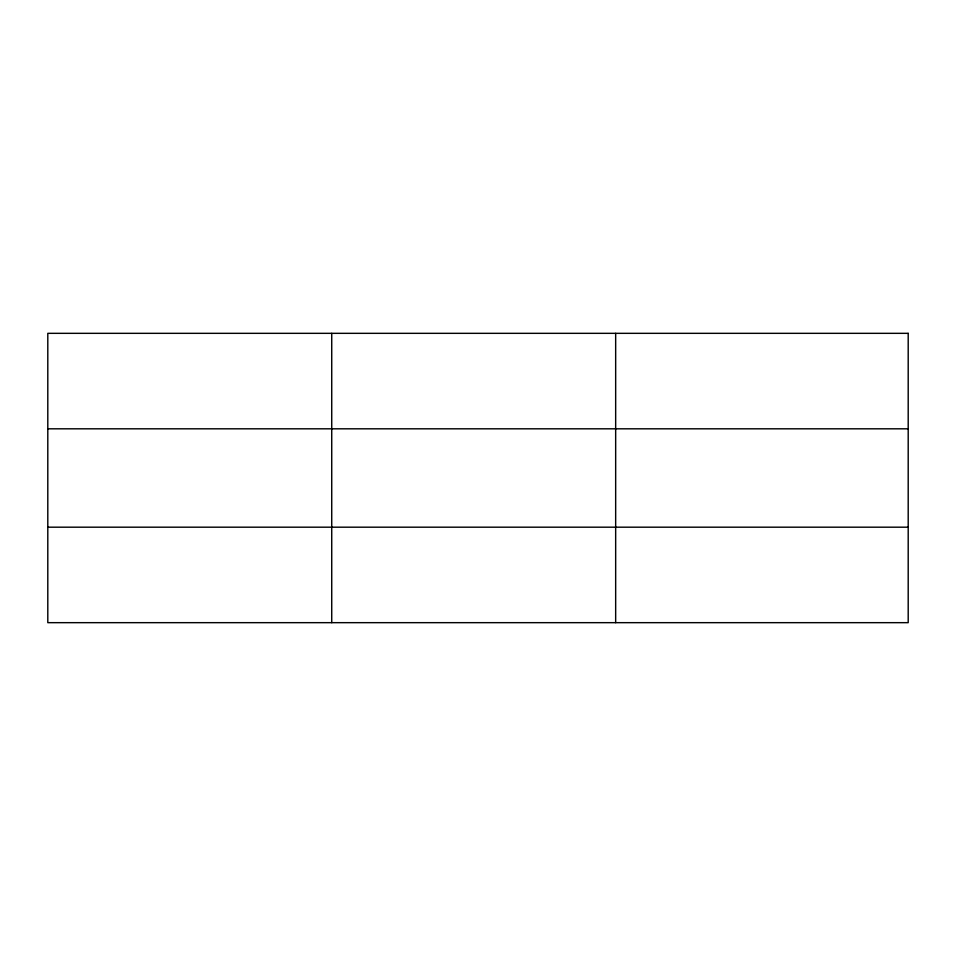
<?xml version="1.0" encoding="UTF-8"?>
<svg xmlns="http://www.w3.org/2000/svg" width="956" height="956" viewBox="0 0 956 956"><rect width="100%" height="100%" fill="white"/><g stroke="black" fill="none" stroke-linecap="round" stroke-linejoin="round"><path stroke-width="1.43" d="M331.732 622.667L331.732 333.333M615.664 622.667L615.664 333.333M47.8 428.814L908.2 428.814M47.8 527.186L908.2 527.186M908.2 333.333L908.2 622.667L47.8 622.667L47.8 333.333L908.2 333.333"/></g></svg>
